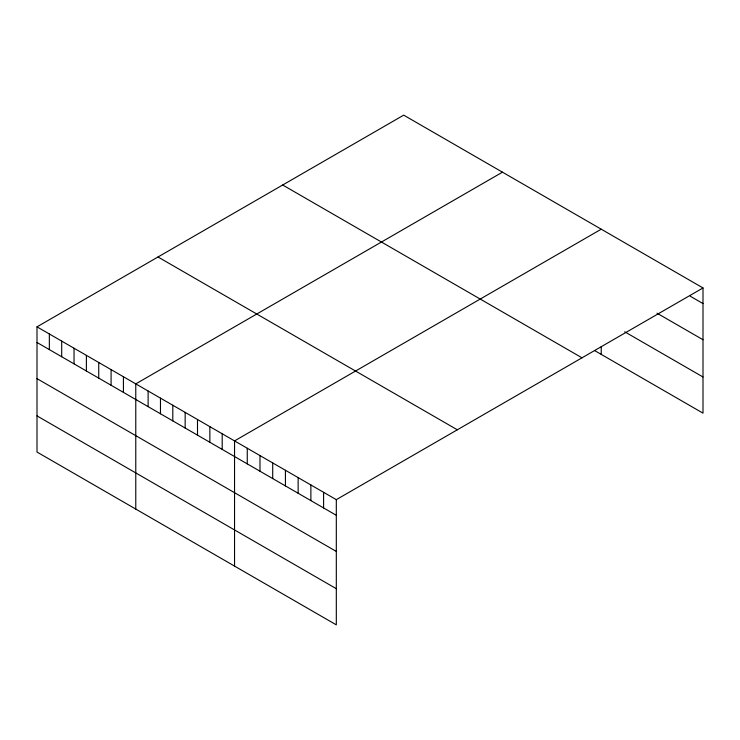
<?xml version="1.0" encoding="UTF-8"?>
<svg xmlns="http://www.w3.org/2000/svg" width="740" height="740" viewBox="0 0 740 740"><rect width="100%" height="100%" fill="white"/><g stroke="black" fill="none" stroke-linecap="round" stroke-linejoin="round"><path stroke-width="1.11" d="M37 326.849L336.312 499.657L336.312 624.856L37 452.048L37 326.849L403.689 115.144L703 287.953L703 413.151L594.59 350.557M502.46 172.17L135.772 383.875L135.772 509.074M601.232 229.197L234.543 440.901L234.543 566.1M336.312 499.657L703 287.953M690.281 296.231L703 303.576M657.009 313.187L703 339.734M624.717 331.798L703 376.993M282.68 185.009L581.991 357.818M158.008 256.993L457.32 429.792M37 342.481L336.312 515.29M37 378.639L336.312 551.439M37 415.889L336.312 588.698M601.232 346.727L601.232 354.395M323.593 492.313L323.593 507.945M310.874 484.968L310.874 500.601M298.146 477.624L298.146 493.256M285.427 470.279L285.427 485.912M272.709 462.935L272.709 478.567M259.99 455.59L259.99 471.223M247.262 448.246L247.262 463.878M222.194 433.779L222.194 449.402M209.855 426.647L209.855 442.279M197.506 419.515L197.506 435.148M185.157 412.393L185.157 428.016M172.809 405.261L172.809 420.894M160.469 398.139L160.469 413.762M148.12 391.007L148.12 406.63M123.423 376.753L123.423 392.376M111.083 369.621L111.083 385.253M98.734 362.489L98.734 378.121M86.386 355.367L86.386 370.99M74.037 348.235L74.037 363.867M61.698 341.112L61.698 356.736M49.349 333.981L49.349 349.604"/></g></svg>
